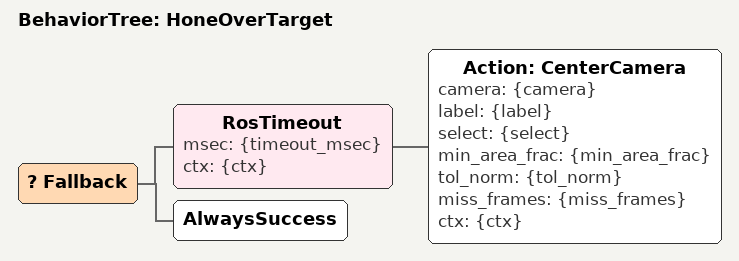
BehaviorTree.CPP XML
<root BTCPP_format="4">
    <BehaviorTree ID="HoneOverTarget">
        <Fallback>
            <RosTimeout msec="{timeout_msec}" ctx="{ctx}">
                <Action ID="CenterCamera"
                        camera="{camera}"
                        label="{label}"
                        select="{select}"
                        min_area_frac="{min_area_frac}"
                        tol_norm="{tol_norm}"
                        miss_frames="{miss_frames}"
                        ctx="{ctx}"/>
            </RosTimeout>
            <AlwaysSuccess/>
        </Fallback>
    </BehaviorTree>
</root>
